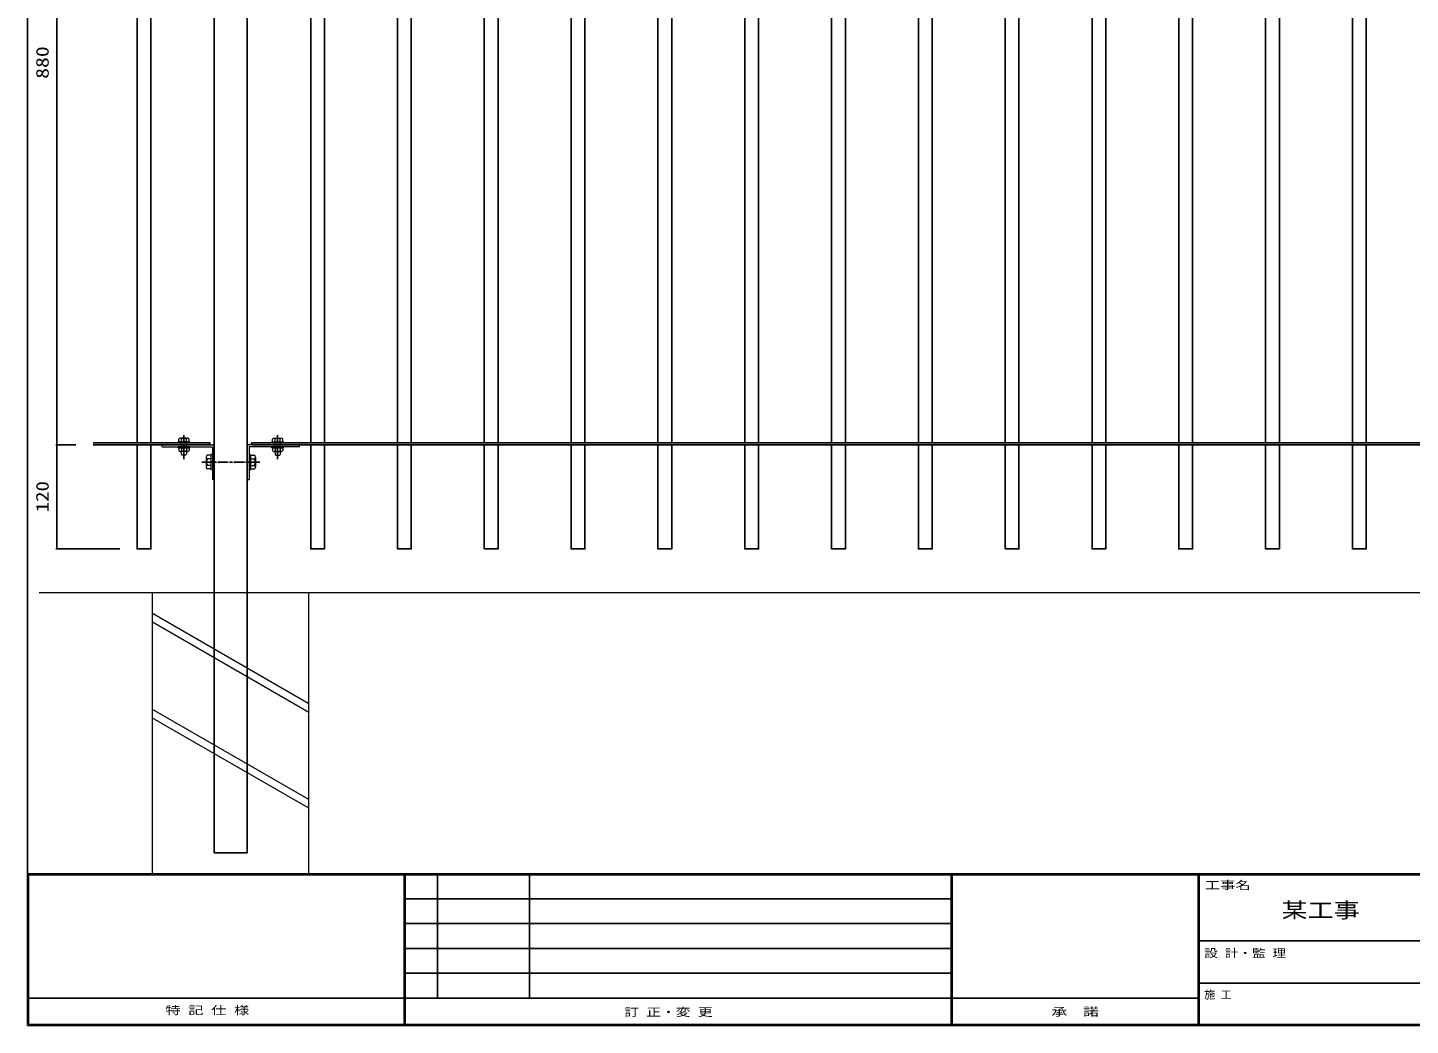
# Model space of a CAD drawing. Units: millimetres, scale not verified. Extents: x -209 to 200, y -147 to 138.
# Drawn here: x -204 to -4.9, y -147.2 to -3.6 of the extents above; entities that cross this region are included whole.
import ezdxf
from ezdxf.enums import TextEntityAlignment as Align

# ---------------------------------------------------------------- set-up
doc = ezdxf.new("R2010")
doc.units = ezdxf.units.MM
doc.linetypes.add('CHAIN', pattern=[18.5, 12, -1.5, 3.5, -1.5])
doc.linetypes.add('DASHED_SPACED', pattern=[12, 6, -6])
for name, color, linetype, lineweight in [('0-0', 6, 'Continuous', 25), ('0-1_0', 6, 'Continuous', 25), ('0-2_DIM1', 3, 'Continuous', 25), ('0-3_横桟', 2, 'Continuous', 25), ('0-6_ｾﾝﾀｰ', 1, 'CHAIN', 25), ('0-7_縦格子', 6, 'Continuous', 25), ('0-8_支柱', 60, 'Continuous', 25), ('0-9_THN', 4, 'Continuous', 9), ('0-A_下地', 30, 'Continuous', 9)]:
    doc.layers.add(name, color=color, linetype=linetype, lineweight=lineweight)
doc.styles.add('ＭＳ ゴシック', font='')
doc.styles.add('ＭＳ 明朝', font='')
doc.styles.get('ＭＳ ゴシック').set_extended_font_data('MS Gothic')
doc.styles.get('ＭＳ 明朝').set_extended_font_data('MS Mincho')

# ---------------------------------------------------------------- blocks, each defined once
blk = doc.blocks.new('A$C54DE35E0')
at = {"layer": '0-1_0'}
for p, q in [((0, -368.5), (556.725, -368.5)), ((0.2, -368.7), (556.525, -368.7)), ((0.2, -398.8), (0.2, -368.7)), ((75.906, -399), (75.906, -368.5)), ((76.106, -399), (76.106, -368.5)), ((82.606, -393.5), (82.606, -368.5)), ((101.106, -393.5), (101.106, -368.5)), ((186.106, -399), (186.106, -368.5)), ((186.306, -399), (186.306, -368.5)), ((235.906, -368.5), (235.906, -399)), ((236.106, -368.5), (236.106, -399)), ((76.106, -373.5), (186.106, -373.5)), ((76.106, -378.5), (186.106, -378.5)), ((76.106, -383.5), (186.106, -383.5)), ((236.106, -382), (541.973, -382)), ((76.106, -388.5), (186.106, -388.5)), ((236.106, -390.5), (386.973, -390.5)), ((236.106, -393.5), (0, -393.5)), ((556.525, -398.8), (0.2, -398.8))]:
    blk.add_line(p, q, dxfattribs=at)
blk.add_lwpolyline([(556.725, -399), (0, -399), (0, 0)], dxfattribs=at)
at = {"layer": '0-1_0', "style": 'ＭＳ 明朝'}
for s, width, p in [('工事名\u3000', 1.4, (237.229, -372.052)), ('設 計・監 理  ', 1.25, (237.116, -385.753)), ('特 記 仕 様', 1.4, (27.738, -397.26)), ('訂 正・変 更 ', 1.35, (120.233, -397.626)), ('承  諾', 1.45, (206.325, -397.561))]:
    blk.add_text(s, height=1.613, dxfattribs=dict(at, width=width)).set_placement(p, align=Align.BOTTOM_LEFT)
blk.add_text('施 工  ', height=1.613, dxfattribs=at).set_placement((237.116, -394.104), align=Align.BOTTOM_LEFT)
blk = doc.blocks.new('filled_dot')
at = {"color": 0, "linetype": 'Continuous', "lineweight": -2, "const_width": 1.25}
blk.add_lwpolyline([(-0.625, 0, 1), (0.625, 0, 1)], format="xyb", close=True, dxfattribs=at)
blk = doc.blocks.new('Viewport_NO.1')
at = {"layer": '0-2_DIM1'}
for p, q in [((32174.615, -62874.714), (32174.615, -63754.714)), ((32196.415, -63754.714), (32173.365, -63754.714)), ((32196.415, -63754.714), (32173.365, -63754.714)), ((32174.615, -63754.714), (32174.615, -63874.714)), ((32247.015, -63874.714), (32173.365, -63874.714))]:
    blk.add_line(p, q, dxfattribs=at)
at = {"layer": '0-3_横桟'}
for p, q in [((32216.415, -63752.514), (32350.965, -63752.514)), ((32216.415, -63754.714), (32350.965, -63754.714)), ((32350.965, -63754.714), (32350.965, -63752.514)), ((32398.965, -63752.514), (34350.965, -63752.514)), ((32398.965, -63754.714), (32398.965, -63752.514)), ((32399.965, -63754.714), (34349.965, -63754.714))]:
    blk.add_line(p, q, dxfattribs=at)
at = {"layer": '0-6_ｾﾝﾀｰ'}
for p, q in [((32320.965, -63771.468), (32320.965, -63743.66)), ((32428.965, -63771.468), (32428.965, -63743.66)), ((32428.965, -63771.468), (32428.965, -63743.66)), ((32341.581, -63774.714), (32408.348, -63774.714))]:
    blk.add_line(p, q, dxfattribs=at)
at = {"layer": '0-7_縦格子'}
for p, q in [((32267.015, -62876.914), (32267.015, -63752.514)), ((32282.915, -63752.514), (32282.915, -62876.914)), ((32467.015, -62876.914), (32467.015, -63752.514)), ((32482.915, -63752.514), (32482.915, -62876.914)), ((32567.015, -62876.914), (32567.015, -63752.514)), ((32582.915, -63752.514), (32582.915, -62876.914)), ((32667.015, -62876.914), (32667.015, -63752.514)), ((32682.915, -63752.514), (32682.915, -62876.914)), ((32767.015, -62876.914), (32767.015, -63752.514)), ((32782.915, -63752.514), (32782.915, -62876.914)), ((32867.015, -62876.914), (32867.015, -63752.514)), ((32882.915, -63752.514), (32882.915, -62876.914)), ((32967.015, -62876.914), (32967.015, -63752.514)), ((32982.915, -63752.514), (32982.915, -62876.914)), ((33067.015, -62876.914), (33067.015, -63752.514)), ((33082.915, -63752.514), (33082.915, -62876.914)), ((33167.015, -62876.914), (33167.015, -63752.514)), ((33182.915, -63752.514), (33182.915, -62876.914)), ((33267.015, -62876.914), (33267.015, -63752.514)), ((33282.915, -63752.514), (33282.915, -62876.914)), ((33367.015, -62876.914), (33367.015, -63752.514)), ((33382.915, -63752.514), (33382.915, -62876.914)), ((33467.015, -62876.914), (33467.015, -63752.514)), ((33482.915, -63752.514), (33482.915, -62876.914)), ((33567.015, -62876.914), (33567.015, -63752.514)), ((33582.915, -63752.514), (33582.915, -62876.914)), ((33667.015, -62876.914), (33667.015, -63752.514)), ((33682.915, -63752.514), (33682.915, -62876.914))]:
    blk.add_line(p, q, dxfattribs=at)
for points in [[(32267.015, -63754.714), (32267.015, -63874.714), (32282.915, -63874.714), (32282.915, -63754.714)], [(32467.015, -63754.714), (32467.015, -63874.714), (32482.915, -63874.714), (32482.915, -63754.714)], [(32567.015, -63754.714), (32567.015, -63874.714), (32582.915, -63874.714), (32582.915, -63754.714)], [(32667.015, -63754.714), (32667.015, -63874.714), (32682.915, -63874.714), (32682.915, -63754.714)], [(32767.015, -63754.714), (32767.015, -63874.714), (32782.915, -63874.714), (32782.915, -63754.714)], [(32867.015, -63754.714), (32867.015, -63874.714), (32882.915, -63874.714), (32882.915, -63754.714)], [(32967.015, -63754.714), (32967.015, -63874.714), (32982.915, -63874.714), (32982.915, -63754.714)], [(33067.015, -63754.714), (33067.015, -63874.714), (33082.915, -63874.714), (33082.915, -63754.714)], [(33167.015, -63754.714), (33167.015, -63874.714), (33182.915, -63874.714), (33182.915, -63754.714)], [(33267.015, -63754.714), (33267.015, -63874.714), (33282.915, -63874.714), (33282.915, -63754.714)], [(33367.015, -63754.714), (33367.015, -63874.714), (33382.915, -63874.714), (33382.915, -63754.714)], [(33467.015, -63754.714), (33467.015, -63874.714), (33482.915, -63874.714), (33482.915, -63754.714)], [(33567.015, -63754.714), (33567.015, -63874.714), (33582.915, -63874.714), (33582.915, -63754.714)], [(33667.015, -63754.714), (33667.015, -63874.714), (33682.915, -63874.714), (33682.915, -63754.714)]]:
    blk.add_lwpolyline(points, dxfattribs=at)
at = {"layer": '0-8_支柱'}
blk.add_lwpolyline([(32355.965, -64224.714), (32393.965, -64224.714), (32393.965, -62714.714), (32355.965, -62714.714)], close=True, dxfattribs=at)
at = {"layer": '0-9_THN'}
for p, q in [((32154.078, -63924.714), (34284.965, -63924.714)), ((32284.965, -64250.245), (32284.965, -63924.714)), ((32464.965, -64250.245), (32464.965, -63924.714)), ((32464.965, -64053.12), (32284.965, -63949.197)), ((32464.965, -64063.12), (32284.965, -63959.197)), ((32464.965, -64163.418), (32284.965, -64059.495)), ((32464.965, -64173.418), (32284.965, -64069.495))]:
    blk.add_line(p, q, dxfattribs=at)
at = {"layer": '0-A_下地'}
for p, q in [((32295.965, -63754.714), (32353.765, -63754.714)), ((32295.965, -63756.914), (32295.965, -63754.714)), ((32295.965, -63756.914), (32353.765, -63756.914)), ((32327.565, -63751.314), (32314.365, -63751.314)), ((32327.565, -63751.314), (32314.365, -63751.314)), ((32314.365, -63752.514), (32314.365, -63751.314)), ((32327.565, -63752.514), (32314.365, -63752.514)), ((32327.565, -63756.914), (32314.365, -63756.914)), ((32314.365, -63758.114), (32314.365, -63756.914)), ((32315.069, -63751.314), (32315.069, -63748.203)), ((32326.861, -63751.314), (32315.069, -63751.314)), ((32325.385, -63747.126), (32316.544, -63747.126)), ((32318.019, -63751.314), (32318.019, -63748.203)), ((32323.91, -63751.314), (32323.91, -63748.203)), ((32326.861, -63751.314), (32326.861, -63748.203)), ((32327.565, -63752.514), (32327.565, -63751.314)), ((32327.565, -63758.114), (32327.565, -63756.914)), ((32353.765, -63756.914), (32353.765, -63794.714)), ((32355.965, -63756.914), (32355.965, -63794.714)), ((32393.965, -63756.914), (32393.965, -63794.714)), ((32453.965, -63754.714), (32396.165, -63754.714)), ((32453.965, -63756.914), (32396.165, -63756.914)), ((32396.165, -63756.914), (32396.165, -63794.714)), ((32422.365, -63751.314), (32435.565, -63751.314)), ((32422.365, -63758.114), (32422.365, -63756.914)), ((32422.365, -63756.914), (32435.565, -63756.914)), ((32423.069, -63751.314), (32423.069, -63748.203)), ((32423.069, -63751.314), (32434.861, -63751.314)), ((32424.544, -63747.126), (32433.385, -63747.126)), ((32426.019, -63751.314), (32426.019, -63748.203)), ((32431.91, -63751.314), (32431.91, -63748.203)), ((32434.861, -63751.314), (32434.861, -63748.203)), ((32435.565, -63758.114), (32435.565, -63756.914)), ((32453.965, -63756.914), (32453.965, -63754.714)), ((32327.565, -63758.114), (32314.365, -63758.114)), ((32315.069, -63758.114), (32315.069, -63761.225)), ((32315.59, -63758.114), (32326.34, -63758.114)), ((32325.385, -63762.302), (32316.544, -63762.302)), ((32318.019, -63758.114), (32318.019, -63761.225)), ((32323.365, -63766.714), (32318.565, -63766.714)), ((32323.965, -63765.214), (32323.365, -63766.714)), ((32323.91, -63758.114), (32323.91, -63761.225)), ((32323.965, -63762.302), (32323.965, -63765.214)), ((32326.861, -63758.114), (32326.861, -63761.225)), ((32346.581, -63768.82), (32346.581, -63780.608)), ((32352.165, -63766.853), (32348.017, -63766.853)), ((32352.165, -63770.787), (32348.017, -63770.787)), ((32352.165, -63765.914), (32352.165, -63783.514)), ((32352.165, -63766.853), (32352.165, -63782.575)), ((32396.165, -63765.914), (32397.765, -63765.914)), ((32396.165, -63765.914), (32396.165, -63783.514)), ((32397.765, -63765.914), (32397.765, -63783.514)), ((32397.765, -63765.914), (32397.765, -63783.514)), ((32397.765, -63766.853), (32397.765, -63782.575)), ((32397.765, -63766.853), (32401.912, -63766.853)), ((32397.765, -63770.787), (32401.912, -63770.787)), ((32403.348, -63768.82), (32403.348, -63780.608)), ((32422.365, -63758.114), (32435.565, -63758.114)), ((32423.069, -63758.114), (32423.069, -63761.225)), ((32434.34, -63758.114), (32423.59, -63758.114)), ((32424.544, -63762.302), (32433.385, -63762.302)), ((32425.965, -63762.302), (32425.965, -63765.214)), ((32426.019, -63758.114), (32426.019, -63761.225)), ((32431.965, -63765.214), (32431.365, -63766.714)), ((32431.91, -63758.114), (32431.91, -63761.225)), ((32431.965, -63762.302), (32431.965, -63765.214)), ((32434.861, -63758.114), (32434.861, -63761.225)), ((32352.165, -63778.641), (32348.017, -63778.641)), ((32352.165, -63782.575), (32348.017, -63782.575)), ((32396.165, -63783.514), (32397.765, -63783.514)), ((32397.765, -63778.641), (32401.912, -63778.641)), ((32397.765, -63782.575), (32401.912, -63782.575)), ((32355.965, -63794.714), (32353.765, -63794.714)), ((32393.965, -63794.714), (32396.165, -63794.714))]:
    blk.add_line(p, q, dxfattribs=at)
at = {"layer": '0-A_下地', "linetype": 'DASHED_SPACED'}
for p, q in [((32317.965, -63758.114), (32317.965, -63751.314)), ((32323.965, -63758.114), (32323.965, -63751.314)), ((32425.965, -63758.114), (32425.965, -63751.314)), ((32431.965, -63758.114), (32431.965, -63751.314))]:
    blk.add_line(p, q, dxfattribs=at)
at = {"layer": '0-A_下地'}
for points in [[(32422.365, -63752.514), (32435.565, -63752.514), (32435.565, -63751.314)], [(32422.365, -63752.514), (32422.365, -63751.314), (32435.565, -63751.314)], [(32317.965, -63762.302), (32317.965, -63765.214), (32318.565, -63766.714)], [(32353.765, -63765.914), (32353.765, -63783.514), (32352.165, -63783.514)], [(32353.765, -63765.914), (32352.165, -63765.914), (32352.165, -63783.514)], [(32425.965, -63765.214), (32426.565, -63766.714), (32431.365, -63766.714)]]:
    blk.add_lwpolyline(points, dxfattribs=at)
for centre, radius, start, end in [((32316.544, -63748.676), 1.549, 17.74657, 162.25343), ((32320.965, -63751.693), 4.566, 49.83207, 130.16793), ((32325.385, -63748.676), 1.549, 17.74657, 162.25343), ((32353.765, -63756.914), 2.2, 0, 90), ((32396.165, -63756.914), 2.2, 90, 180), ((32424.544, -63748.676), 1.549, 17.74657, 162.25343), ((32428.965, -63751.693), 4.566, 49.83207, 130.16793), ((32433.385, -63748.676), 1.549, 17.74657, 162.25343), ((32316.544, -63760.753), 1.549, 197.74657, 342.25343), ((32320.965, -63757.735), 4.566, 229.83207, 310.16793), ((32325.385, -63760.753), 1.549, 197.74657, 342.25343), ((32352.669, -63774.714), 6.088, 139.83207, 220.16793), ((32348.647, -63768.82), 2.065, 107.74657, 252.25343), ((32397.26, -63774.714), 6.088, 319.83207, 40.16793), ((32401.283, -63768.82), 2.065, 287.74657, 72.25343), ((32424.544, -63760.753), 1.549, 197.74657, 342.25343), ((32428.965, -63757.735), 4.566, 229.83207, 310.16793), ((32433.385, -63760.753), 1.549, 197.74657, 342.25343), ((32348.647, -63780.608), 2.065, 107.74657, 252.25343), ((32401.283, -63780.608), 2.065, 287.74657, 72.25343)]:
    blk.add_arc(centre, radius, start, end, dxfattribs=at)
at = {"layer": '0-0', "xscale": 5.715959, "yscale": 5.715959}
blk.add_blockref('A$C54DE35E0', (32140.978, -62142.773), dxfattribs=at)
at = {"layer": '0-2_DIM1', "xscale": 0.4, "yscale": 0.4}
for p, rotation in [((32174.615, -63754.714), 270), ((32174.615, -63754.714), 90), ((32174.615, -63874.714), 270)]:
    blk.add_blockref('filled_dot', p, dxfattribs=dict(at, rotation=rotation))
at = {"layer": '0-1_0', "color": 7, "style": 'ＭＳ ゴシック', "width": 1.25}
blk.add_text('某工事', height=17.6, dxfattribs=at).set_placement((33585.337, -64304.864), align=Align.BOTTOM_LEFT)
at = {"layer": '0-2_DIM1', "style": 'ＭＳ ゴシック'}
for s, width, p in [('880', 1.25, (32169.615, -63333.14)), ('120', 1.2, (32169.615, -63832.43))]:
    blk.add_text(s, height=14.66, rotation=90, dxfattribs=dict(at, width=width)).set_placement(p, align=Align.BOTTOM_LEFT)

msp = doc.modelspace()

# ---------------------------------------------------------------- block references
at = {"layer": '0-0', "xscale": 0.125, "yscale": 0.125}
msp.add_blockref('Viewport_NO.1', (-4221.606, 7905.695), dxfattribs=at)

doc.saveas('drawing.dxf')
